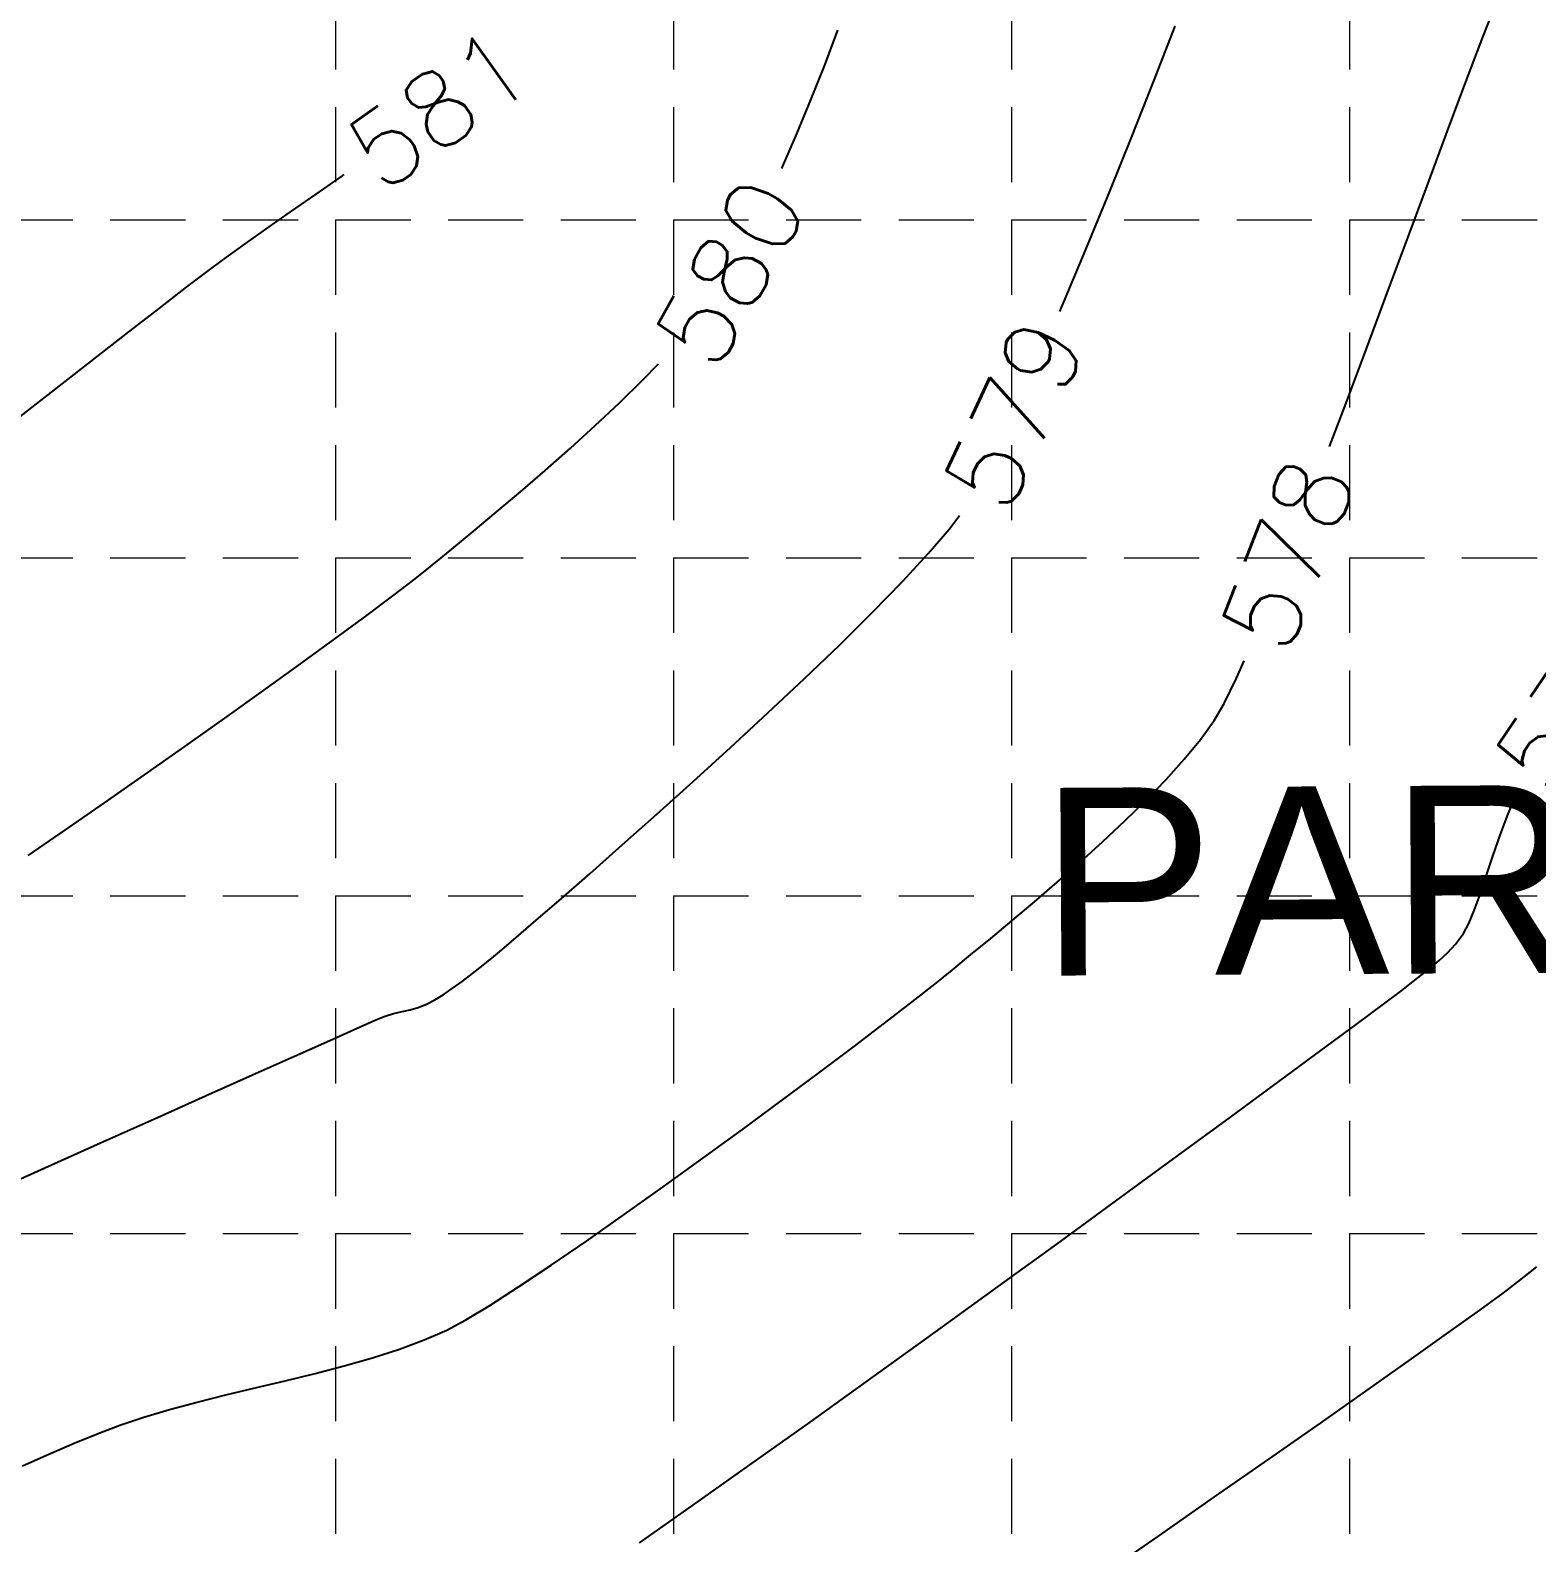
# Model space of a CAD drawing. Header units: inches. Extents: x 2547543 to 2548696, y 7125653 to 7126375.
# Drawn here: x 2548337.3 to 2548417.6, y 7125979.9 to 7126060.5 of the extents above; entities that cross this region are included whole.
import ezdxf

# ---------------------------------------------------------------- set-up
doc = ezdxf.new("R2010")
doc.units = ezdxf.units.IN
doc.header["$MEASUREMENT"] = 0
doc.linetypes.add('HIDDEN', pattern=[0.375, 0.25, -0.125])
for name, color, linetype in [('CONT-MJR', 6, 'Continuous'), ('CONT-MNR', 14, 'Continuous'), ('GRID', 254, 'HIDDEN'), ('V-PROP-SUBD-IDEN-N', 7, 'Continuous')]:
    doc.layers.add(name, color=color, linetype=linetype)
doc.styles.add('L80', font='simplex', dxfattribs={"height": 3.2})
doc.styles.get("Standard").update_dxf_attribs({"font": 'ARIAL.TTF'})

msp = doc.modelspace()

# ---------------------------------------------------------------- linework, layer by layer
at = {"layer": 'CONT-MJR', "color": 35, "extrusion": (0.9352134132190955, -0.3540845544994717, 0), "elevation": -139948.4720074008}
msp.add_lwpolyline([(7566727.473100003, 580.0000000000005), (7566729.457541953, 580.0000000000005)], dxfattribs=at)
at = {"layer": 'CONT-MJR', "color": 35, "extrusion": (0.9295482562031645, -0.3687004738126274, 0), "elevation": -258539.3405954055}
msp.add_lwpolyline([(7563602.151072681, 580.0000000000005), (7563604.143286985, 580.0000000000005)], dxfattribs=at)
at = {"layer": 'CONT-MJR', "color": 35, "elevation": 580}
for points in [[(2548378.148984171, 7126054.949008312), (2548378.90362033, 7126056.767520845)], [(2548377.38600652, 7126053.193171981), (2548378.148984171, 7126054.949008312)], [(2548369.949282931, 7126041.846205819), (2548370.780070659, 7126042.704339123)], [(2548360.912550802, 7126033.774892123), (2548362.14047155, 7126034.799655677)], [(2548359.768104937, 7126032.829923603), (2548360.912550802, 7126033.774892123)], [(2548358.730556915, 7126031.978638096), (2548359.768104937, 7126032.829923603)], [(2548355.194009584, 7126029.270553848), (2548356.635761043, 7126030.34925035)], [(2548351.711398482, 7126026.720501252), (2548353.539915473, 7126028.051947771)], [(2548341.279662383, 7126019.318081696), (2548343.41149718, 7126020.807693424)], [(2548337.213199833, 7126016.514650445), (2548339.200923344, 7126017.878044326)]]:
    msp.add_lwpolyline(points, dxfattribs=at)
at = {"layer": 'CONT-MJR', "color": 35, "extrusion": (0.9096921485038074, -0.4152832707327939, 0), "elevation": -641091.7780015427}
msp.add_lwpolyline([(7540813.041687019, 580.0000000000009), (7540813.135571311, 580.0000000000009)], dxfattribs=at)
at = {"layer": 'CONT-MJR', "color": 35, "extrusion": (0.699850812551866, -0.7142890452544356, 0), "elevation": -3306574.847081095}
msp.add_lwpolyline([(6807437.182739118, 580.0000000000009), (6807438.914374143, 580.0000000000009)], dxfattribs=at)
at = {"layer": 'CONT-MJR', "color": 35, "extrusion": (0.6846423927099679, -0.7288791354568811, 0), "elevation": -3449301.084012171}
msp.add_lwpolyline([(6736240.519083776, 580.0000000000009), (6736242.294344895, 580.0000000000009)], dxfattribs=at)
at = {"layer": 'CONT-MJR', "color": 35, "extrusion": (0.6721117150600807, -0.7404497568903625, 0), "elevation": -3563686.559102334}
msp.add_lwpolyline([(6676430.817925608, 580.0000000000009), (6676432.610877374, 580.0000000000009)], dxfattribs=at)
at = {"layer": 'CONT-MJR', "color": 35, "extrusion": (0.6617483775534747, -0.7497260064885998, 0), "elevation": -3656199.046110365}
msp.add_lwpolyline([(6626218.774361673, 580), (6626220.55875709, 580)], dxfattribs=at)
at = {"layer": 'CONT-MJR', "color": 35, "extrusion": (-0.6531992093649743, 0.757186101883132, 0), "elevation": 3731146.36104107}
msp.add_lwpolyline([(-6584306.380032775, 580.0000000000009), (-6584308.129406724, 580.0000000000009)], dxfattribs=at)
at = {"layer": 'CONT-MJR', "color": 35, "extrusion": (-0.6462348537939834, 0.7631385940586867, 0), "elevation": 3791311.742960755}
msp.add_lwpolyline([(-6549845.55791817, 580), (-6549847.245649183, 580)], dxfattribs=at)
at = {"layer": 'CONT-MJR', "color": 35, "extrusion": (0.6220618231705131, -0.7829681271634097, 0), "elevation": -3994219.234398107}
msp.add_lwpolyline([(6428114.953512122, 580), (6428116.107207663, 580)], dxfattribs=at)
at = {"layer": 'CONT-MJR', "color": 35, "extrusion": (0.6076936500482931, -0.7941715354323541, 0), "elevation": -4110670.31839129}
msp.add_lwpolyline([(6354275.695542436, 580), (6354277.195834226, 580)], dxfattribs=at)
at = {"layer": 'CONT-MJR', "color": 35, "extrusion": (-0.5931359097164507, 0.8051023491487517, 0), "elevation": 4225661.929546151}
msp.add_lwpolyline([(-6278388.552704472, 580), (-6278390.607218551, 580)], dxfattribs=at)
at = {"layer": 'CONT-MJR', "color": 35, "extrusion": (0.5849578479790521, -0.8110636942236511, 0), "elevation": -4288983.224072805}
msp.add_lwpolyline([(6235298.385524502, 580), (6235300.808293654, 580)], dxfattribs=at)
at = {"layer": 'CONT-MJR', "color": 35, "extrusion": (0.581738551857397, -0.813375840115047, 0), "elevation": -4313663.526654914}
msp.add_lwpolyline([(6218247.219214015, 580.0000000000005), (6218249.756298753, 580.0000000000005)], dxfattribs=at)
at = {"layer": 'CONT-MJR', "color": 35, "extrusion": (0.578749234119957, -0.8155055634424349, 0), "elevation": -4336457.80676085}
msp.add_lwpolyline([(6202369.940449037, 580), (6202372.545295756, 580)], dxfattribs=at)
at = {"layer": 'CONT-MJR', "color": 35, "extrusion": (0.5758136280765495, -0.8175809841974808, 0), "elevation": -4358728.240006556}
msp.add_lwpolyline([(6186737.009471966, 580.0000000000009), (6186739.635524702, 580.0000000000009)], dxfattribs=at)
at = {"layer": 'CONT-MJR', "color": 35, "extrusion": (0.569453306380628, -0.8220236808341782, 0), "elevation": -4406595.262054992}
msp.add_lwpolyline([(6152729.611936845, 580.0000000000009), (6152732.140743603, 580.0000000000009)], dxfattribs=at)
at = {"layer": 'CONT-MNR', "color": 35}
for points, elevation in [([(2548414.697587034, 7126060.103858043), (2548415.508882767, 7126062.195261718)], 578), ([(2548397.15053802, 7126057.73307547), (2548398.297744391, 7126060.695318102)], 579), ([(2548395.981762541, 7126054.769091274), (2548397.15053802, 7126057.73307547)], 579), ([(2548411.776996255, 7126052.337851039), (2548412.815818487, 7126055.123470997)], 578), ([(2548351.182677126, 7126050.796807937), (2548352.539813092, 7126051.743666193)], 581), ([(2548392.505525077, 7126046.29259955), (2548393.643305707, 7126049.006262287)], 579), ([(2548345.666483385, 7126046.800732682), (2548346.802498647, 7126047.668722976)], 581), ([(2548344.190346611, 7126045.661164138), (2548345.666483385, 7126046.800732682)], 581), ([(2548335.702977749, 7126039.070552925), (2548338.130403892, 7126040.954711741)], 581), ([(2548382.185434844, 7126029.474157877), (2548383.771908471, 7126031.103067917)], 579), ([(2548401.569410002, 7126025.966821959), (2548401.974867087, 7126026.884910324)], 578), ([(2548397.821422922, 7126020.56989866), (2548398.792758722, 7126021.647879465)], 578), ([(2548370.700279874, 7126018.720968107), (2548372.637171658, 7126020.462927608)], 579), ([(2548395.630979921, 7126018.365505892), (2548396.761000688, 7126019.472353611)], 578), ([(2548394.450848522, 7126017.259617081), (2548395.630979921, 7126018.365505892)], 578), ([(2548393.240094393, 7126016.164948756), (2548394.450848522, 7126017.259617081)], 578), ([(2548392.018205435, 7126015.091762492), (2548393.240094393, 7126016.164948756)], 578), ([(2548414.235133127, 7126013.591523124), (2548414.542691922, 7126014.445495527)], 577), ([(2548413.656455718, 7126012.365821808), (2548413.941953641, 7126012.887881909)], 577), ([(2548362.017429653, 7126011.139383899), (2548362.439533507, 7126011.494687757)], 579), ([(2548362.439533507, 7126011.494687757), (2548363.204867007, 7126012.148209237)], 579), ([(2548412.811806827, 7126011.327073764), (2548413.234698638, 7126011.796865888)], 577), ([(2548361.443549775, 7126010.672828823), (2548362.017429653, 7126011.139383899)], 579), ([(2548386.423814754, 7126010.407217287), (2548387.409059339, 7126011.219069591)], 578), ([(2548411.906880529, 7126010.532082394), (2548412.373845664, 7126010.918220809)], 577), ([(2548412.373845664, 7126010.918220809), (2548412.811806827, 7126011.327073764)], 577), ([(2548359.799529891, 7126009.43058591), (2548360.325236857, 7126009.809532167)], 579), ([(2548385.503277848, 7126009.664712063), (2548386.423814754, 7126010.407217287)], 578), ([(2548410.830199856, 7126009.675050676), (2548411.396976799, 7126010.130433892)], 577), ([(2548359.308606636, 7126009.098637912), (2548359.799529891, 7126009.43058591)], 579), ([(2548410.37753189, 7126009.327302355), (2548410.830199856, 7126009.675050676)], 577), ([(2548357.123155057, 7126008.202443885), (2548357.551827712, 7126008.293583825)], 579), ([(2548357.551827712, 7126008.293583825), (2548357.990102988, 7126008.415802373)], 579), ([(2548407.942411471, 7126007.512535124), (2548409.39739192, 7126008.593279236)], 577), ([(2548355.728697616, 7126007.75641613), (2548356.172287541, 7126007.944488538)], 579), ([(2548356.172287541, 7126007.944488538), (2548356.673502506, 7126008.10015473)], 579), ([(2548381.14608961, 7126006.309032574), (2548382.823315071, 7126007.583802202)], 578), ([(2548349.165265612, 7126004.833794864), (2548351.392684208, 7126005.830019712)], 579), ([(2548377.322651566, 7126003.449951445), (2548379.29883504, 7126004.920476487)], 578), ([(2548343.932707977, 7126002.490146754), (2548346.656640159, 7126003.710507177)], 579), ([(2548375.258639392, 7126001.929274952), (2548377.322651566, 7126003.449951445)], 578), ([(2548398.426715401, 7126000.513424897), (2548401.254742508, 7126002.585514907)], 577), ([(2548388.883063084, 7125993.561658351), (2548392.188244164, 7125995.961942811)], 577), ([(2548416.566093737, 7125993.803452703), (2548417.565344142, 7125994.606967147)], 576), ([(2548414.534345024, 7125992.300249891), (2548415.778055368, 7125993.206864748)], 576), ([(2548410.886843557, 7125989.699487667), (2548412.886696491, 7125991.119245181)], 576), ([(2548408.586520008, 7125988.0766144), (2548410.886843557, 7125989.699487667)], 576), ([(2548343.360320571, 7125986.604808218), (2548344.735965056, 7125987.009512016)], 578), ([(2548339.666201027, 7125985.210358812), (2548340.934296481, 7125985.732729769)], 578), ([(2548338.316028325, 7125984.626836499), (2548339.666201027, 7125985.210358812)], 578), ([(2548336.905621183, 7125983.99667751), (2548338.316028325, 7125984.626836499)], 578), ([(2548372.60296412, 7125981.896954142), (2548375.650771302, 7125984.053153213)], 577), ([(2548400.400063537, 7125982.345670585), (2548403.291396211, 7125984.364068809)], 576), ([(2548394.38852557, 7125978.162808526), (2548397.415195394, 7125980.266704807)], 576)]:
    msp.add_lwpolyline(points, dxfattribs=dict(at, elevation=elevation))
at = {"layer": 'CONT-MNR', "color": 35, "extrusion": (0.9346977186669718, -0.3554436308597446, 0), "elevation": -150915.2729880908}
msp.add_lwpolyline([(7566527.354822853, 578), (7566529.895206509, 578)], dxfattribs=at)
at = {"layer": 'CONT-MNR', "color": 35, "extrusion": (0.9361407501780172, -0.351625505127457, 0), "elevation": -120029.6471930007}
msp.add_lwpolyline([(7567077.532731504, 578.0000000000009), (7567080.31639009, 578.0000000000009)], dxfattribs=at)
at = {"layer": 'CONT-MNR', "color": 35, "extrusion": (0.927912958260344, -0.3727969177615838, 0), "elevation": -291881.5994614097}
msp.add_lwpolyline([(7562389.578524649, 579), (7562392.728749798, 579)], dxfattribs=at)
at = {"layer": 'CONT-MNR', "color": 35, "extrusion": (0.5708995656295257, -0.821019905948704, 0), "elevation": -4395776.974320224}
msp.add_lwpolyline([(6160508.007674041, 581.0000000000005), (6160509.654439375, 581.0000000000005)], dxfattribs=at)
at = {"layer": 'CONT-MNR', "color": 35, "extrusion": (0.5702536546020316, -0.8214686661175988, 0), "elevation": -4400620.87280686}
msp.add_lwpolyline([(6157050.458151311, 581.0000000000009), (6157050.647443117, 581.0000000000009)], dxfattribs=at)
at = {"layer": 'CONT-MNR', "color": 35, "extrusion": (0.9252761532428071, -0.3792941342021958, 0), "elevation": -344900.720886345}
msp.add_lwpolyline([(7560153.972878115, 579), (7560157.041901605, 579)], dxfattribs=at)
at = {"layer": 'CONT-MNR', "color": 35, "extrusion": (0.937341608078377, -0.3484116957925533, 0), "elevation": -94067.58624162525}
msp.add_lwpolyline([(7567438.717981673, 578.0000000000009), (7567441.826412953, 578.0000000000009)], dxfattribs=at)
at = {"layer": 'CONT-MNR', "color": 35, "extrusion": (0.574248765901509, -0.8186808626446536, 0), "elevation": -4370573.891844355}
msp.add_lwpolyline([(6178410.614670032, 581.0000000000009), (6178412.220374056, 581.0000000000009)], dxfattribs=at)
at = {"layer": 'CONT-MNR', "color": 35, "extrusion": (0.5773836230770433, -0.8164729951458449, 0), "elevation": -4346851.805061197}
msp.add_lwpolyline([(6195121.844909246, 581), (6195123.344403648, 581)], dxfattribs=at)
at = {"layer": 'CONT-MNR', "color": 35, "extrusion": (0.9373433469819056, -0.3484070175366147, 0), "elevation": -94029.81731824018}
msp.add_lwpolyline([(7567435.99748657, 578), (7567439.187376697, 578)], dxfattribs=at)
at = {"layer": 'CONT-MNR', "color": 35, "extrusion": (0.5822411910254407, -0.8130161102175506, 0), "elevation": -4309839.096950298}
msp.add_lwpolyline([(6220926.42795936, 581), (6220927.764154969, 581)], dxfattribs=at)
at = {"layer": 'CONT-MNR', "color": 35, "extrusion": (0.5972832525687932, -0.8020303711212209, 0), "elevation": -4193221.789503724}
msp.add_lwpolyline([(6300120.461288692, 581.0000000000009), (6300121.402617236, 581.0000000000009)], dxfattribs=at)
at = {"layer": 'CONT-MNR', "color": 35, "extrusion": (0.9185144390233331, -0.395387436959815, 0), "elevation": -476813.8666642956}
msp.add_lwpolyline([(7552977.918560036, 579.0000000000005), (7552978.794028539, 579.0000000000005)], dxfattribs=at)
at = {"layer": 'CONT-MNR', "color": 35, "extrusion": (0.9370010260654498, -0.3493266052740534, 0), "elevation": -101455.2161393394}
msp.add_lwpolyline([(7567336.871549279, 578), (7567340.088942654, 578)], dxfattribs=at)
at = {"layer": 'CONT-MNR', "color": 35, "extrusion": (0.6128739082262332, -0.7901807214906617, 0), "elevation": -4069050.238470733}
msp.add_lwpolyline([(6381017.658740772, 581), (6381019.905490878, 581)], dxfattribs=at)
at = {"layer": 'CONT-MNR', "color": 35, "extrusion": (-0.6135784119851094, 0.7896337963548872, 0), "elevation": 4063357.508922793}
msp.add_lwpolyline([(-6384641.655806214, 581), (-6384644.231203577, 581)], dxfattribs=at)
at = {"layer": 'CONT-MNR', "color": 35, "extrusion": (0.9363034027795047, -0.3511921666887241, 0), "elevation": -116527.1168648382}
msp.add_lwpolyline([(7567116.599262062, 578), (7567119.790212543, 578)], dxfattribs=at)
at = {"layer": 'CONT-MNR', "color": 35, "extrusion": (0.6136137770433588, -0.7896063149586529, 0), "elevation": -4063071.553113636}
msp.add_lwpolyline([(6384820.786003174, 581.0000000000009), (6384823.636769766, 581.0000000000009)], dxfattribs=at)
at = {"layer": 'CONT-MNR', "color": 35, "extrusion": (0.9351990158363054, -0.3541225787475375, 0), "elevation": -140223.7794677727}
msp.add_lwpolyline([(7566712.292677023, 578), (7566714.576846682, 578)], dxfattribs=at)
at = {"layer": 'CONT-MNR', "color": 35, "extrusion": (0.8002900213149271, -0.5996131100832883, 0), "elevation": -2233415.248554194}
msp.add_lwpolyline([(7230939.663290545, 579), (7230940.553647959, 579)], dxfattribs=at)
at = {"layer": 'CONT-MNR', "color": 35, "extrusion": (0.7602779063369367, -0.6495979565361366, 0), "elevation": -2691575.284873039}
msp.add_lwpolyline([(7073190.930034981, 579.0000000000009), (7073192.671805529, 579.0000000000009)], dxfattribs=at)
at = {"layer": 'CONT-MNR', "color": 35, "extrusion": (0.7343842988734227, -0.6787338959917881, 0), "elevation": -2965185.823950537}
msp.add_lwpolyline([(6962919.801366422, 579), (6962921.834712153, 579)], dxfattribs=at)
at = {"layer": 'CONT-MNR', "color": 35, "extrusion": (-0.7031597752807194, 0.7110318772229332, 0), "elevation": 3274914.269316673}
msp.add_lwpolyline([(-6822715.790871225, 579), (-6822718.252883853, 579)], dxfattribs=at)
at = {"layer": 'CONT-MNR', "color": 35, "extrusion": (0.6930524115662773, -0.720887199790763, 0), "elevation": -3370900.979288896}
msp.add_lwpolyline([(6775802.95050634, 579), (6775805.547844971, 579)], dxfattribs=at)
at = {"layer": 'CONT-MNR', "color": 35, "extrusion": (0.6850698347578607, -0.7284773994468446, 0), "elevation": -3445331.566561654}
msp.add_lwpolyline([(6738258.923701939, 579.0000000000009), (6738261.603167027, 579.0000000000009)], dxfattribs=at)
at = {"layer": 'CONT-MNR', "color": 35, "extrusion": (0.900017110339218, -0.4358545641571783, 0), "elevation": -812305.9254576014}
msp.add_lwpolyline([(7524276.252457732, 578), (7524277.754193998, 578)], dxfattribs=at)
at = {"layer": 'CONT-MNR', "color": 35, "extrusion": (0.8665973411948652, -0.499008064297553, 0), "elevation": -1347506.292258333}
msp.add_lwpolyline([(7447065.541044926, 578.0000000000005), (7447066.592434711, 578.0000000000005)], dxfattribs=at)
at = {"layer": 'CONT-MNR', "color": 35, "extrusion": (0.6785981705965844, -0.7345097159758807, 0), "elevation": -3504810.237150085}
msp.add_lwpolyline([(6707511.595031418, 579), (6707514.303224628, 579)], dxfattribs=at)
at = {"layer": 'CONT-MNR', "color": 35, "extrusion": (0.8081411037309757, -0.588988927281728, 0), "elevation": -2137681.953162857}
msp.add_lwpolyline([(7259811.026175224, 578.0000000000005), (7259812.273565786, 578.0000000000005)], dxfattribs=at)
at = {"layer": 'CONT-MNR', "color": 35, "extrusion": (0.7720838355313608, -0.6355206927482241, 0), "elevation": -2561156.699822557}
msp.add_lwpolyline([(7121446.29214705, 578), (7121447.649713334, 578)], dxfattribs=at)
at = {"layer": 'CONT-MNR', "color": 35, "extrusion": (-0.6732343403126037, 0.7394291872950738, 0), "elevation": 3553535.548293673}
msp.add_lwpolyline([(-6681822.793442025, 579), (-6681825.476838353, 579)], dxfattribs=at)
at = {"layer": 'CONT-MNR', "color": 35, "extrusion": (0.7191645069351305, -0.694839846270168, 0), "elevation": -3118725.774588265}
msp.add_lwpolyline([(6895507.893894435, 578), (6895509.420033501, 578)], dxfattribs=at)
at = {"layer": 'CONT-MNR', "color": 35, "extrusion": (0.9212769334886093, -0.3889072020698831, 0), "elevation": -423563.085534622}
msp.add_lwpolyline([(7556134.04846995, 577.0000000000009), (7556134.951861965, 577.0000000000009)], dxfattribs=at)
at = {"layer": 'CONT-MNR', "color": 35, "extrusion": (0.6647981775481364, -0.7470230137878461, 0), "elevation": -3629147.783983078}
msp.add_lwpolyline([(6641053.346729597, 579), (6641055.819645215, 579)], dxfattribs=at)
at = {"layer": 'CONT-MNR', "color": 35, "extrusion": (0.9353828161297499, -0.3536368013784459, 0), "elevation": -136277.8915191391}
msp.add_lwpolyline([(7566767.955531321, 577), (7566769.177274902, 577)], dxfattribs=at)
at = {"layer": 'CONT-MNR', "color": 35, "extrusion": (-0.6613722905197956, 0.7500577933283537, 0), "elevation": 3659504.098610368}
msp.add_lwpolyline([(-6624371.867786901, 579.0000000000009), (-6624374.154918458, 579.0000000000009)], dxfattribs=at)
at = {"layer": 'CONT-MNR', "color": 35, "extrusion": (0.9439189326981757, -0.3301772985744734, 0), "elevation": 52648.51106186025}
msp.add_lwpolyline([(7567810.725197882, 577.0000000000009), (7567811.909056377, 577.0000000000009)], dxfattribs=at)
at = {"layer": 'CONT-MNR', "color": 35, "extrusion": (0.9479348341907867, -0.3184643624138905, 0), "elevation": 146349.2716816026}
msp.add_lwpolyline([(7566577.561386902, 577), (7566578.680540857, 577)], dxfattribs=at)
at = {"layer": 'CONT-MNR', "color": 35, "extrusion": (0.6582934494487751, -0.7527614060330358, 0), "elevation": -3686616.102230753}
msp.add_lwpolyline([(6609319.748556539, 579), (6609321.796163768, 579)], dxfattribs=at)
at = {"layer": 'CONT-MNR', "color": 35, "extrusion": (0.6512487155458893, -0.7588643557974174, 0), "elevation": -3748041.823449334}
msp.add_lwpolyline([(6574690.443538395, 578.0000000000005), (6574692.042685693, 578.0000000000005)], dxfattribs=at)
at = {"layer": 'CONT-MNR', "color": 35, "extrusion": (0.9474243364670871, -0.3199798847894972, 0), "elevation": 134248.675875017}
msp.add_lwpolyline([(7566800.899444919, 577.0000000000009), (7566801.926496509, 577.0000000000009)], dxfattribs=at)
at = {"layer": 'CONT-MNR', "color": 35, "extrusion": (-0.6554293736899587, 0.7552564704154401, 0), "elevation": 3711694.678619049}
msp.add_lwpolyline([(-6595266.885894703, 579), (-6595268.640214559, 579)], dxfattribs=at)
at = {"layer": 'CONT-MNR', "color": 35, "extrusion": (-0.6444969327519636, 0.764606894863832, 0), "elevation": 3806169.418708282}
msp.add_lwpolyline([(-6541209.827511631, 578.0000000000009), (-6541211.378236479, 578.0000000000009)], dxfattribs=at)
at = {"layer": 'CONT-MNR', "color": 35, "extrusion": (-0.6525940113378769, 0.7577077644883541, 0), "elevation": 3736388.168326466}
msp.add_lwpolyline([(-6581307.439706465, 579), (-6581308.8469588, 579)], dxfattribs=at)
at = {"layer": 'CONT-MNR', "color": 35, "extrusion": (0.6395992845619722, -0.7687084981888864, 0), "elevation": -3847878.613336925}
msp.add_lwpolyline([(6516760.125044544, 578.0000000000005), (6516761.605925841, 578.0000000000005)], dxfattribs=at)
at = {"layer": 'CONT-MNR', "color": 35, "extrusion": (0.9230789506519265, -0.3846105183992481, 0), "elevation": -388352.2435626779}
msp.add_lwpolyline([(7558019.306188799, 577), (7558020.068465108, 577)], dxfattribs=at)
at = {"layer": 'CONT-MNR', "color": 35, "extrusion": (0.8033489693697745, -0.5955085502430013, 0), "elevation": -2196335.808542685}
msp.add_lwpolyline([(7242276.103544531, 577), (7242276.81177463, 577)], dxfattribs=at)
at = {"layer": 'CONT-MNR', "color": 35, "extrusion": (0.6366458869493863, -0.7711562841800806, 0), "elevation": -3872847.970392041}
msp.add_lwpolyline([(6501950.69799734, 578), (6501952.087533137, 578)], dxfattribs=at)
at = {"layer": 'CONT-MNR', "color": 35, "extrusion": (0.6183390747435488, -0.7859114381692711, 0), "elevation": -4024661.839175774}
msp.add_lwpolyline([(6409076.531433867, 579), (6409077.253124952, 579)], dxfattribs=at)
at = {"layer": 'CONT-MNR', "color": 35, "extrusion": (0.6034217799281024, -0.7974221940154417, 0), "elevation": -4144702.253540119}
msp.add_lwpolyline([(6332108.604745299, 579), (6332109.295881867, 579)], dxfattribs=at)
at = {"layer": 'CONT-MNR', "color": 35, "extrusion": (0.618783032024892, -0.7855619385370459, 0), "elevation": -4021008.601030181}
msp.add_lwpolyline([(6411389.151948975, 577), (6411389.801043216, 577)], dxfattribs=at)
at = {"layer": 'CONT-MNR', "color": 35, "extrusion": (0.5256332892149274, -0.8507112584591182, 0), "elevation": -4722673.682609003}
msp.add_lwpolyline([(5913585.03074334, 579), (5913585.555923305, 579)], dxfattribs=at)
at = {"layer": 'CONT-MNR', "color": 35, "extrusion": (0.6170162755711494, -0.7869503895928304, 0), "elevation": -4035420.749935426}
msp.add_lwpolyline([(6402315.365147401, 578), (6402316.907641875, 578)], dxfattribs=at)
at = {"layer": 'CONT-MNR', "color": 35, "extrusion": (-0.5994344155917994, 0.8004238760832401, 0), "elevation": 4176223.12142077}
msp.add_lwpolyline([(-6311382.524321875, 577.0000000000009), (-6311383.748848028, 577.0000000000009)], dxfattribs=at)
at = {"layer": 'CONT-MNR', "color": 35, "extrusion": (-0.2218178009062126, 0.9750881309918258, 0), "elevation": 6383215.046571492}
msp.add_lwpolyline([(-4065547.791882285, 579.0000000000009), (-4065548.253022707, 579.0000000000009)], dxfattribs=at)
at = {"layer": 'CONT-MNR', "color": 35, "extrusion": (0.378286717951103, -0.9256884783888059, 0), "elevation": -5632453.907169394}
msp.add_lwpolyline([(5054659.965954209, 579), (5054660.482824003, 579)], dxfattribs=at)
at = {"layer": 'CONT-MNR', "color": 35, "extrusion": (-0.4732304163049448, 0.8809386886065618, 0), "elevation": 5071615.942089294}
msp.add_lwpolyline([(-5617191.589126732, 579.0000000000009), (-5617192.03554455, 579.0000000000009)], dxfattribs=at)
at = {"layer": 'CONT-MNR', "color": 35, "extrusion": (0.6101857455759374, -0.7922583896027465, 0), "elevation": -4090652.419582672}
msp.add_lwpolyline([(6367165.92219303, 578), (6367167.772720795, 578)], dxfattribs=at)
at = {"layer": 'CONT-MNR', "color": 35, "extrusion": (0.40289444618537, -0.915246450543778, 0), "elevation": -5495334.935610356}
msp.add_lwpolyline([(5203401.404022587, 579.0000000000009), (5203402.483947324, 579.0000000000009)], dxfattribs=at)
at = {"layer": 'CONT-MNR', "color": 35, "extrusion": (0.5945083630468767, -0.8040894267849336, 0), "elevation": -4214897.461800796}
msp.add_lwpolyline([(6285616.60841179, 577), (6285618.942964815, 577)], dxfattribs=at)
at = {"layer": 'CONT-MNR', "color": 35, "extrusion": (-0.4075484138522347, 0.9131836016741254, 0), "elevation": 5468775.101381633}
msp.add_lwpolyline([(-5231305.07622895, 579), (-5231307.13530186, 579)], dxfattribs=at)
at = {"layer": 'CONT-MNR', "color": 35, "extrusion": (0.4061350876163204, -0.9138130501403904, 0), "elevation": -5476862.209889255}
msp.add_lwpolyline([(5222839.820178181, 579.0000000000005), (5222841.425872596, 579.0000000000005)], dxfattribs=at)
at = {"layer": 'CONT-MNR', "color": 35, "extrusion": (-0.6008623751298563, 0.7993524918040277, 0), "elevation": 4164964.551560861}
msp.add_lwpolyline([(-6318801.584290138, 578.0000000000005), (-6318803.895228788, 578.0000000000005)], dxfattribs=at)
at = {"layer": 'CONT-MNR', "color": 35, "extrusion": (0.5932018884858963, -0.8050537370242848, 0), "elevation": -4225098.570167711}
msp.add_lwpolyline([(6278761.325922903, 577), (6278764.1167513, 577)], dxfattribs=at)
at = {"layer": 'CONT-MNR', "color": 35, "extrusion": (0.408671571951688, -0.912681514154054, 0), "elevation": -5462335.022326139}
msp.add_lwpolyline([(5238024.023278292, 579.0000000000009), (5238026.771910112, 579.0000000000009)], dxfattribs=at)
at = {"layer": 'CONT-MNR', "color": 35, "extrusion": (0.5920846403593257, -0.805875783635771, 0), "elevation": -4233803.677386884}
msp.add_lwpolyline([(6272891.536228219, 577), (6272894.717503526, 577)], dxfattribs=at)
at = {"layer": 'CONT-MNR', "color": 35, "extrusion": (0.4088958005598716, -0.9125810781977138, 0), "elevation": -5461047.903231201}
msp.add_lwpolyline([(5239359.798144778, 579), (5239362.946729446, 579)], dxfattribs=at)
at = {"layer": 'CONT-MNR', "color": 35, "extrusion": (0.5891543384053177, -0.8080205229684408, 0), "elevation": -4256569.466054695}
msp.add_lwpolyline([(6257451.849086187, 578.0000000000009), (6257454.461322642, 578.0000000000009)], dxfattribs=at)
at = {"layer": 'CONT-MNR', "color": 35, "extrusion": (0.4088125621355482, -0.9126183698787619, 0), "elevation": -5461525.763689619}
msp.add_lwpolyline([(5238858.432996841, 579), (5238861.672954928, 579)], dxfattribs=at)
at = {"layer": 'CONT-MNR', "color": 35, "extrusion": (0.5847441993772439, -0.811217739755897, 0), "elevation": -4290591.514007511}
msp.add_lwpolyline([(6234170.289181134, 578), (6234172.898060175, 578)], dxfattribs=at)
at = {"layer": 'CONT-MNR', "color": 35, "extrusion": (0.5899673182958556, -0.8074271257164926, 0), "elevation": -4250254.326650251}
msp.add_lwpolyline([(6261749.665256977, 577), (6261753.429943424, 577)], dxfattribs=at)
at = {"layer": 'CONT-MNR', "color": 35, "extrusion": (0.4086120721587355, -0.9127081540591956, 0), "elevation": -5462676.481995537}
msp.add_lwpolyline([(5237655.282964893, 579), (5237658.541894499, 579)], dxfattribs=at)
at = {"layer": 'CONT-MNR', "color": 35, "extrusion": (0.5796477886072656, -0.8148671309868296, 0), "elevation": -4329584.61734711}
msp.add_lwpolyline([(6207150.721051435, 578.0000000000009), (6207153.274715661, 578.0000000000009)], dxfattribs=at)
at = {"layer": 'CONT-MNR', "color": 35, "extrusion": (0.5888438304674541, -0.8082468331644833, 0), "elevation": -4258958.651724143}
msp.add_lwpolyline([(6255828.67393547, 577), (6255832.631589429, 577)], dxfattribs=at)
at = {"layer": 'CONT-MNR', "color": 35, "extrusion": (0.573484237503618, -0.819216594884951, 0), "elevation": -4376285.887967323}
msp.add_lwpolyline([(6174310.864121273, 578), (6174313.310757406, 578)], dxfattribs=at)
at = {"layer": 'CONT-MNR', "color": 35, "extrusion": (-0.5656670517687833, 0.824633728720341, 0), "elevation": 4434809.419648845}
msp.add_lwpolyline([(-6132408.186931415, 578.0000000000005), (-6132410.474798782, 578.0000000000005)], dxfattribs=at)
at = {"layer": 'CONT-MNR', "color": 35, "extrusion": (-0.5551991511790476, 0.831717441520896, 0), "elevation": 4511963.951542312}
msp.add_lwpolyline([(-6075863.791651567, 578), (-6075865.869136037, 578)], dxfattribs=at)
at = {"layer": 'CONT-MNR', "color": 35, "extrusion": (-0.6035935795742301, 0.7972921614419446, 0), "elevation": 4143291.124601927}
msp.add_lwpolyline([(-6333035.671691662, 576.0000000000009), (-6333036.660085136, 576.0000000000009)], dxfattribs=at)
at = {"layer": 'CONT-MNR', "color": 35, "extrusion": (0.5401947918887819, -0.8415400090407085, 0), "elevation": -4620196.063206058}
msp.add_lwpolyline([(5993972.479533966, 578), (5993974.295261463, 578)], dxfattribs=at)
at = {"layer": 'CONT-MNR', "color": 35, "extrusion": (0.5862278069927489, -0.8101462573563323, 0), "elevation": -4279160.587640062}
msp.add_lwpolyline([(6242019.14807037, 577.0000000000009), (6242023.294197466, 577.0000000000009)], dxfattribs=at)
at = {"layer": 'CONT-MNR', "color": 35, "extrusion": (-0.5165670690705791, 0.8562467303013961, 0), "elevation": 4785208.035728236}
msp.add_lwpolyline([(-5863078.046295625, 578.0000000000009), (-5863079.549407229, 578.0000000000009)], dxfattribs=at)
at = {"layer": 'CONT-MNR', "color": 35, "extrusion": (0.582580838310954, -0.8127727645737807, 0), "elevation": -4307154.986423037}
msp.add_lwpolyline([(6222746.467242028, 576.0000000000009), (6222748.494436596, 576.0000000000009)], dxfattribs=at)
at = {"layer": 'CONT-MNR', "color": 35, "extrusion": (0.4735010456860893, -0.8807932559540748, 0), "elevation": -5069874.1292769}
msp.add_lwpolyline([(5618742.173634063, 578.0000000000009), (5618743.314606979, 578.0000000000009)], dxfattribs=at)
at = {"layer": 'CONT-MNR', "color": 35, "extrusion": (0.3448749573867003, -0.9386486370136173, 0), "elevation": -5809936.503599248}
msp.add_lwpolyline([(4849587.37967426, 578.0000000000005), (4849588.794591213, 578.0000000000005)], dxfattribs=at)
at = {"layer": 'CONT-MNR', "color": 35, "extrusion": (0.4011392129127955, -0.9160171023860324, 0), "elevation": -5505282.915095462}
msp.add_lwpolyline([(5192854.097434059, 578), (5192855.411547983, 578)], dxfattribs=at)
at = {"layer": 'CONT-MNR', "color": 35, "extrusion": (-0.5846260415305983, 0.8113028975445997, 0), "elevation": 4291484.711280249}
msp.add_lwpolyline([(-6233548.405063441, 577), (-6233552.546705374, 577)], dxfattribs=at)
at = {"layer": 'CONT-MNR', "color": 35, "extrusion": (0.2732242899892781, -0.9619503559747016, 0), "elevation": -6158575.756295929}
msp.add_lwpolyline([(4398383.459142817, 578.0000000000009), (4398385.024069209, 578.0000000000009)], dxfattribs=at)
at = {"layer": 'CONT-MNR', "color": 35, "extrusion": (0.3033302218830326, -0.9528855002005173, 0), "elevation": -6017259.068148257}
msp.add_lwpolyline([(4589819.111117544, 578.0000000000005), (4589820.610409352, 578.0000000000005)], dxfattribs=at)
at = {"layer": 'CONT-MNR', "color": 35, "extrusion": (0.2392365260339709, -0.9709613198326683, 0), "elevation": -6309400.622711147}
msp.add_lwpolyline([(4179146.896628737, 578), (4179148.53149427, 578)], dxfattribs=at)
at = {"layer": 'CONT-MNR', "color": 35, "extrusion": (0.2523312435532502, -0.9676409166250001, 0), "elevation": -6252369.510237636}
msp.add_lwpolyline([(4263999.785835982, 578), (4264001.396241312, 578)], dxfattribs=at)
at = {"layer": 'CONT-MNR', "color": 35, "extrusion": (0.2338442372703698, -0.9722740728289729, 0), "elevation": -6332496.730602389}
msp.add_lwpolyline([(4144063.607127618, 578), (4144065.226155632, 578)], dxfattribs=at)
at = {"layer": 'CONT-MNR', "color": 35, "extrusion": (0.2331572257411191, -0.9724390510899411, 0), "elevation": -6335423.10909144}
msp.add_lwpolyline([(4139590.012369881, 578.0000000000009), (4139591.650182368, 578.0000000000009)], dxfattribs=at)
at = {"layer": 'CONT-MNR', "color": 35, "extrusion": (0.5827289908259287, -0.8126665510841424, 0), "elevation": -4306036.50118699}
msp.add_lwpolyline([(6223501.082166436, 577.0000000000005), (6223505.153518105, 577.0000000000005)], dxfattribs=at)
at = {"layer": 'CONT-MNR', "color": 35, "extrusion": (0.5747564567538136, -0.818324517181174, 0), "elevation": -4366656.462685048}
msp.add_lwpolyline([(6181129.768954202, 576), (6181132.883929159, 576)], dxfattribs=at)
at = {"layer": 'CONT-MNR', "color": 35, "extrusion": (0.2571609689060188, -0.9663685818937399, 0), "elevation": -6230995.159568015}
msp.add_lwpolyline([(4295166.012448742, 578.0000000000009), (4295167.529079996, 578.0000000000009)], dxfattribs=at)
at = {"layer": 'CONT-MNR', "color": 35, "extrusion": (0.2415635327517616, -0.970385005883999, 0), "elevation": -6299363.813492014}
msp.add_lwpolyline([(4194255.63439933, 578.0000000000009), (4194257.212937342, 578.0000000000009)], dxfattribs=at)
at = {"layer": 'CONT-MNR', "color": 35, "extrusion": (0.3194412609555526, -0.947606078916301, 0), "elevation": -5938582.208623893}
msp.add_lwpolyline([(4691158.474380735, 578.0000000000009), (4691159.805998083, 578.0000000000009)], dxfattribs=at)
at = {"layer": 'CONT-MNR', "color": 35, "extrusion": (-0.3582420326572335, 0.9336287517196616, 0), "elevation": 5740102.328214608}
msp.add_lwpolyline([(-4932031.979022898, 578), (-4932033.225959001, 578)], dxfattribs=at)
at = {"layer": 'CONT-MNR', "color": 35, "extrusion": (0.5804240189884914, -0.8143144099064239, 0), "elevation": -4323653.062132955}
msp.add_lwpolyline([(6211271.31765682, 577), (6211275.252924297, 577)], dxfattribs=at)
at = {"layer": 'CONT-MNR', "color": 35, "extrusion": (0.573452178762919, -0.8192390363453521, 0), "elevation": -4376497.14361403}
msp.add_lwpolyline([(6174162.716068508, 576.0000000000005), (6174166.068036978, 576.0000000000005)], dxfattribs=at)
at = {"layer": 'CONT-MNR', "color": 35, "extrusion": (0.5738135861374892, -0.8189859390514798, 0), "elevation": -4373788.153419467}
msp.add_lwpolyline([(6176063.090538165, 577.0000000000005), (6176066.556333718, 577.0000000000005)], dxfattribs=at)
at = {"layer": 'CONT-MNR', "color": 35, "extrusion": (-0.5715341697593197, 0.8205782673197756, 0), "elevation": 4390928.339297047}
msp.add_lwpolyline([(-6163900.750855656, 576), (-6163904.388373567, 576)], dxfattribs=at)
at = {"layer": 'GRID', "color": 252, "linetype": 'HIDDEN', "lineweight": 0, "ltscale": 16}
for p, q in [((2548353.58331359, 7126356.376313465), (2548353.58331359, 7125726.296813901)), ((2548371.58331359, 7126356.376313465), (2548371.58331359, 7125726.296813901)), ((2548389.58331359, 7126356.376313465), (2548389.58331359, 7125726.296813901)), ((2548407.58331359, 7126356.376313465), (2548407.58331359, 7125726.296813901)), ((2547561.583313602, 7126050.376313469), (2548677.583313586, 7126050.376313469)), ((2547561.583313602, 7126032.376313469), (2548677.583313586, 7126032.376313469)), ((2547561.583313602, 7126014.376313469), (2548677.583313586, 7126014.376313469)), ((2547561.583313602, 7125996.376313469), (2548677.583313586, 7125996.376313469))]:
    msp.add_line(p, q, dxfattribs=at)

# ---------------------------------------------------------------- texts
at = {"layer": 'CONT-MJR', "color": 35, "insert": (2548370.350036817, 7126044.091336184, 580), "char_height": 4, "width": 15.04761904761904, "attachment_point": 1, "rotation": 60.74860004699156, "style": 'L80'}
msp.add_mtext('\\Fsimplex.shx;\\W1.0000000000;\\T1.0000000000;\\o\\l580', dxfattribs=at)
at = {"layer": 'CONT-MNR', "color": 35, "char_height": 4, "attachment_point": 1, "style": 'L80'}
for s, insert, width, rotation in [('\\Fsimplex.shx;\\W1.0000000000;\\T1.0000000000;\\o\\l581', (2548353.733510281, 7126054.961093505, 581), 14.28571428571428, 35.37498095459984), ('\\Fsimplex.shx;\\W1.0000000000;\\T1.0000000000;\\o\\l579', (2548385.764626266, 7126036.222613823, 579), 15.04761904761905, 65.15172813904876), ('\\Fsimplex.shx;\\W1.0000000000;\\T1.0000000000;\\o\\l578', (2548400.58108128, 7126028.503984219, 578), 15.04761904761905, 68.63374080335794), ('\\Fsimplex.shx;\\W1.0000000000;\\T1.0000000000;\\o\\l577', (2548415.033974324, 7126021.70197958, 577), 15.04761904761904, 55.978826861309564)]:
    msp.add_mtext(s, dxfattribs=dict(at, insert=insert, width=width, rotation=rotation))
at = {"layer": 'V-PROP-SUBD-IDEN-N'}
msp.add_text('PARK ', height=10, rotation=0.3208560240105331, dxfattribs=at).set_placement((2548391.099740504, 7126010.113564583))

doc.saveas('drawing.dxf')
